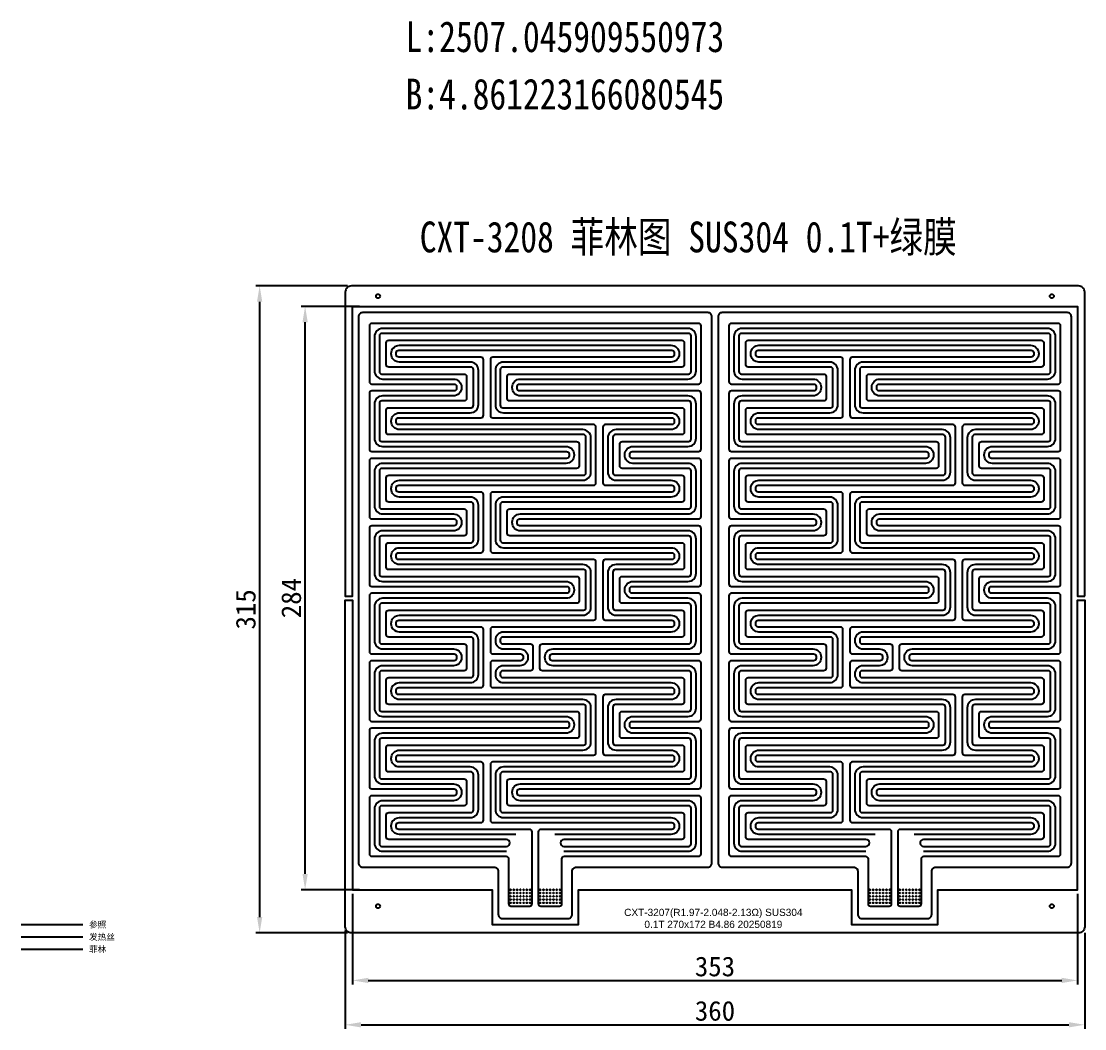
# Model space of a CAD drawing. Extents: x -1051 to 2563, y -231 to 775.
# Drawn here: x 2045 to 2563, y -118 to 373 of the extents above; entities that cross this region are included whole.
import ezdxf
from ezdxf.enums import TextEntityAlignment as Align

# ---------------------------------------------------------------- set-up
doc = ezdxf.new("R2010")
doc.units = 0
doc.header["$PDMODE"] = 35
doc.header["$PDSIZE"] = -5
doc.layers.add('dim', color=84, linetype='Continuous', lineweight=9)
doc.layers.add('xline', color=41, linetype='Continuous', plot=False)
for name, color, linetype in [('参照', 6, 'Continuous'), ('发热丝', 3, 'Continuous'), ('菲林', 11, 'Continuous')]:
    doc.layers.add(name, color=color, linetype=linetype)
doc.styles.add('ISO Proportional', font='simhei.ttf', dxfattribs={"width": 0.8})
doc.styles.add('工程字', font='', dxfattribs={"height": 3.5})
doc.styles.add('标准', font='', dxfattribs={"width": 0.667})
doc.styles.add('标注', font='')
doc.styles.get('工程字').set_extended_font_data('CAXA')
doc.styles.get('标准').set_extended_font_data('宋体')
doc.styles.get('标注').set_extended_font_data('SimSun')
doc.dimstyles.new('YanXiu', dxfattribs={"dimtxt": 3.5, "dimasz": 2.5, "dimexe": 1.25, "dimexo": 0.625, "dimtad": 1, "dimdsep": 46, "dimtxsty": '标注', "dimcen": 2.5, "dimadec": 0, "dimazin": 0, "dimtfac": 1, "dimtmove": 0, "dimatfit": 3, "dimfxl": 1, "dimarcsym": 0})

# ---------------------------------------------------------------- blocks, each defined once
blk = doc.blocks.new('*D11')
at = {"layer": 'Defpoints', "color": 0}
for p in [(2206.05, 244.17), (2161.38, -70.83), (2206.05, -70.83)]:
    blk.add_point(p, dxfattribs=at)
at = {"layer": 'dim', "color": 0, "lineweight": -2}
for p, q in [((2204.13, 244.17), (2159.46, 244.17)), ((2161.38, 236.49), (2161.38, -63.15)), ((2204.13, -70.83), (2159.46, -70.83))]:
    blk.add_line(p, q, dxfattribs=at)
at = {"layer": 'dim', "color": 0}
for points in [[(2162.66, 236.49), (2160.1, 236.49), (2161.38, 244.17)], [(2160.1, -63.15), (2162.66, -63.15), (2161.38, -70.83)]]:
    blk.add_solid(points, dxfattribs=at)
at = {"layer": 'dim', "color": 0, "insert": (2154.66, 86.67), "char_height": 9.6, "attachment_point": 5, "rotation": 90, "style": '标注'}
blk.add_mtext('315', dxfattribs=at)
blk = doc.blocks.new('*D12')
at = {"layer": 'Defpoints', "color": 0}
for p in [(2203.05, -67.83), (2563.05, -68.83), (2563.05, -115.58)]:
    blk.add_point(p, dxfattribs=at)
at = {"layer": 'dim', "color": 0, "lineweight": -2}
for p, q in [((2203.05, -69.75), (2203.05, -117.5)), ((2563.05, -70.75), (2563.05, -117.5)), ((2210.73, -115.58), (2555.37, -115.58))]:
    blk.add_line(p, q, dxfattribs=at)
at = {"layer": 'dim', "color": 0}
for points in [[(2210.73, -114.3), (2210.73, -116.86), (2203.05, -115.58)], [(2555.37, -116.86), (2555.37, -114.3), (2563.05, -115.58)]]:
    blk.add_solid(points, dxfattribs=at)
at = {"layer": 'dim', "color": 0, "insert": (2383.05, -108.86), "char_height": 9.6, "attachment_point": 5, "style": '标注'}
blk.add_mtext('360', dxfattribs=at)
blk = doc.blocks.new('*D13')
at = {"layer": 'Defpoints', "color": 0}
for p in [(2206.55, -49.83), (2559.55, -49.83), (2559.55, -93.97)]:
    blk.add_point(p, dxfattribs=at)
at = {"layer": 'dim', "color": 0, "lineweight": -2}
for p, q in [((2206.55, -51.75), (2206.55, -95.89)), ((2559.55, -51.75), (2559.55, -95.89)), ((2214.23, -93.97), (2551.87, -93.97))]:
    blk.add_line(p, q, dxfattribs=at)
at = {"layer": 'dim', "color": 0}
for points in [[(2214.23, -92.69), (2214.23, -95.25), (2206.55, -93.97)], [(2551.87, -95.25), (2551.87, -92.69), (2559.55, -93.97)]]:
    blk.add_solid(points, dxfattribs=at)
at = {"layer": 'dim', "color": 0, "insert": (2383.05, -87.25), "char_height": 9.6, "attachment_point": 5, "style": '标注'}
blk.add_mtext('353', dxfattribs=at)
blk = doc.blocks.new('*D14')
at = {"layer": 'Defpoints', "color": 0}
for p in [(2183.52, 234.17), (2211.85, 234.17), (2211.85, -49.83)]:
    blk.add_point(p, dxfattribs=at)
at = {"layer": 'dim', "color": 0, "lineweight": -2}
for p, q in [((2209.93, 234.17), (2181.61, 234.17)), ((2183.52, -42.15), (2183.52, 226.49)), ((2209.93, -49.83), (2181.61, -49.83))]:
    blk.add_line(p, q, dxfattribs=at)
at = {"layer": 'dim', "color": 0}
for points in [[(2184.8, 226.49), (2182.24, 226.49), (2183.52, 234.17)], [(2182.24, -42.15), (2184.8, -42.15), (2183.52, -49.83)]]:
    blk.add_solid(points, dxfattribs=at)
at = {"layer": 'dim', "color": 0, "insert": (2176.81, 92.17), "char_height": 9.6, "attachment_point": 5, "rotation": 90, "style": '标注'}
blk.add_mtext('284', dxfattribs=at)

msp = doc.modelspace()

# ---------------------------------------------------------------- linework, layer by layer
for points in [[(2313.551, -61.826), (2313.551, -40.826, -0.4142136), (2315.551, -38.826), (2379.551, -38.826, 0.4142136), (2381.551, -36.826), (2381.551, 229.174, 0.4142136), (2379.551, 231.174), (2211.551, 231.174, 0.4142136), (2209.551, 229.174), (2209.551, -36.826, 0.4142136), (2211.551, -38.826), (2275.551, -38.826, -0.4142136), (2277.551, -40.826), (2277.551, -61.826, 0.4142136), (2279.551, -63.826), (2311.551, -63.826, 0.4142136)], [(2488.551, -61.826), (2488.551, -40.826, -0.4142136), (2490.551, -38.826), (2554.551, -38.826, 0.4142136), (2556.551, -36.826), (2556.551, 229.174, 0.4142136), (2554.551, 231.174), (2386.551, 231.174, 0.4142136), (2384.551, 229.174), (2384.551, -36.826, 0.4142136), (2386.551, -38.826), (2450.551, -38.826, -0.4142136), (2452.551, -40.826), (2452.551, -61.826, 0.4142136), (2454.551, -63.826), (2486.551, -63.826, 0.4142136)]]:
    msp.add_lwpolyline(points, format="xyb", close=True)
at = {"layer": '参照'}
msp.add_line((2045.344, -66.815), (2075.344, -66.815), dxfattribs=at)
for points in [[(2309.551, -31.126), (2369.851, -31.126, 0.4142136), (2373.851, -27.126), (2373.851, -10.488, 0.4142136), (2369.851, -6.488), (2288.337, -6.488, -0.4142136), (2284.337, -2.488), (2284.337, -2.275, -0.4142136), (2288.337, 1.725), (2369.851, 1.725, 0.4142136), (2373.851, 5.725), (2373.851, 22.364, 0.4142136), (2369.851, 26.364), (2343.104, 26.364, -0.4142136), (2339.104, 30.364), (2339.104, 30.577, -0.4142136), (2343.104, 34.577), (2369.851, 34.577, 0.4142136), (2373.851, 38.577), (2373.851, 55.216, 0.4142136), (2369.851, 59.216), (2304.239, 59.216, -0.4142136), (2300.239, 63.216), (2300.239, 63.428, -0.4142136), (2304.239, 67.428), (2369.851, 67.428, 0.4142136), (2373.851, 71.428), (2373.851, 88.067, 0.4142136), (2369.851, 92.067), (2343.104, 92.067, -0.4142136), (2339.104, 96.067), (2339.104, 96.28, -0.4142136), (2343.104, 100.28), (2369.851, 100.28, 0.4142136), (2373.851, 104.28), (2373.851, 120.919, 0.4142136), (2369.851, 124.919), (2288.337, 124.919, -0.4142136), (2284.337, 128.919), (2284.337, 129.132, -0.4142136), (2288.337, 133.132), (2369.851, 133.132, 0.4142136), (2373.851, 137.132), (2373.851, 153.77, 0.4142136), (2369.851, 157.77), (2343.104, 157.77, -0.4142136), (2339.104, 161.77), (2339.104, 161.983, -0.4142136), (2343.104, 165.983), (2369.851, 165.983, 0.4142136), (2373.851, 169.983), (2373.851, 186.622, 0.4142136), (2369.851, 190.622), (2288.337, 190.622, -0.4142136), (2284.337, 194.622), (2284.337, 194.835, -0.4142136), (2288.337, 198.835), (2369.851, 198.835, 0.4142136), (2373.851, 202.835), (2373.851, 219.474, 0.4142136), (2369.851, 223.474), (2221.251, 223.474, 0.4142136), (2217.251, 219.474), (2217.251, 202.835, 0.4142136), (2221.251, 198.835), (2255.699, 198.835, -0.4142136), (2259.699, 194.835), (2259.699, 194.622, -0.4142136), (2255.699, 190.622), (2221.251, 190.622, 0.4142136), (2217.251, 186.622), (2217.251, 169.983, 0.4142136), (2221.251, 165.983), (2310.465, 165.983, -0.4142136), (2314.465, 161.983), (2314.465, 161.77, -0.4142136), (2310.465, 157.77), (2221.251, 157.77, 0.4142136), (2217.251, 153.77), (2217.251, 137.132, 0.4142136), (2221.251, 133.132), (2255.699, 133.132, -0.4142136), (2259.699, 129.132), (2259.699, 128.919, -0.4142136), (2255.699, 124.919), (2221.251, 124.919, 0.4142136), (2217.251, 120.919), (2217.251, 104.28, 0.4142136), (2221.251, 100.28), (2310.465, 100.28, -0.4142136), (2314.465, 96.28), (2314.465, 96.067, -0.4142136), (2310.465, 92.067), (2221.251, 92.067, 0.4142136), (2217.251, 88.067), (2217.251, 71.428, 0.4142136), (2221.251, 67.428), (2255.699, 67.428, -0.4142136), (2259.699, 63.428), (2259.699, 63.216, -0.4142136), (2255.699, 59.216), (2221.251, 59.216, 0.4142136), (2217.251, 55.216), (2217.251, 38.577, 0.4142136), (2221.251, 34.577), (2310.465, 34.577, -0.4142136), (2314.465, 30.577), (2314.465, 30.364, -0.4142136), (2310.465, 26.364), (2221.251, 26.364, 0.4142136), (2217.251, 22.364), (2217.251, 5.725, 0.4142136), (2221.251, 1.725), (2255.699, 1.725, -0.4142136), (2259.699, -2.275), (2259.699, -2.488, -0.4142136), (2255.699, -6.488), (2221.251, -6.488, 0.4142136), (2217.251, -10.488), (2217.251, -27.126, 0.4142136), (2221.251, -31.126), (2281.551, -31.126)], [(2484.551, -31.126), (2544.851, -31.126, 0.4142136), (2548.851, -27.126), (2548.851, -10.488, 0.4142136), (2544.851, -6.488), (2463.337, -6.488, -0.4142136), (2459.337, -2.488), (2459.337, -2.275, -0.4142136), (2463.337, 1.725), (2544.851, 1.725, 0.4142136), (2548.851, 5.725), (2548.851, 22.364, 0.4142136), (2544.851, 26.364), (2518.104, 26.364, -0.4142136), (2514.104, 30.364), (2514.104, 30.577, -0.4142136), (2518.104, 34.577), (2544.851, 34.577, 0.4142136), (2548.851, 38.577), (2548.851, 55.216, 0.4142136), (2544.851, 59.216), (2479.239, 59.216, -0.4142136), (2475.239, 63.216), (2475.239, 63.428, -0.4142136), (2479.239, 67.428), (2544.851, 67.428, 0.4142136), (2548.851, 71.428), (2548.851, 88.067, 0.4142136), (2544.851, 92.067), (2518.104, 92.067, -0.4142136), (2514.104, 96.067), (2514.104, 96.28, -0.4142136), (2518.104, 100.28), (2544.851, 100.28, 0.4142136), (2548.851, 104.28), (2548.851, 120.919, 0.4142136), (2544.851, 124.919), (2463.337, 124.919, -0.4142136), (2459.337, 128.919), (2459.337, 129.132, -0.4142136), (2463.337, 133.132), (2544.851, 133.132, 0.4142136), (2548.851, 137.132), (2548.851, 153.77, 0.4142136), (2544.851, 157.77), (2518.104, 157.77, -0.4142136), (2514.104, 161.77), (2514.104, 161.983, -0.4142136), (2518.104, 165.983), (2544.851, 165.983, 0.4142136), (2548.851, 169.983), (2548.851, 186.622, 0.4142136), (2544.851, 190.622), (2463.337, 190.622, -0.4142136), (2459.337, 194.622), (2459.337, 194.835, -0.4142136), (2463.337, 198.835), (2544.851, 198.835, 0.4142136), (2548.851, 202.835), (2548.851, 219.474, 0.4142136), (2544.851, 223.474), (2396.251, 223.474, 0.4142136), (2392.251, 219.474), (2392.251, 202.835, 0.4142136), (2396.251, 198.835), (2430.699, 198.835, -0.4142136), (2434.699, 194.835), (2434.699, 194.622, -0.4142136), (2430.699, 190.622), (2396.251, 190.622, 0.4142136), (2392.251, 186.622), (2392.251, 169.983, 0.4142136), (2396.251, 165.983), (2485.465, 165.983, -0.4142136), (2489.465, 161.983), (2489.465, 161.77, -0.4142136), (2485.465, 157.77), (2396.251, 157.77, 0.4142136), (2392.251, 153.77), (2392.251, 137.132, 0.4142136), (2396.251, 133.132), (2430.699, 133.132, -0.4142136), (2434.699, 129.132), (2434.699, 128.919, -0.4142136), (2430.699, 124.919), (2396.251, 124.919, 0.4142136), (2392.251, 120.919), (2392.251, 104.28, 0.4142136), (2396.251, 100.28), (2485.465, 100.28, -0.4142136), (2489.465, 96.28), (2489.465, 96.067, -0.4142136), (2485.465, 92.067), (2396.251, 92.067, 0.4142136), (2392.251, 88.067), (2392.251, 71.428, 0.4142136), (2396.251, 67.428), (2430.699, 67.428, -0.4142136), (2434.699, 63.428), (2434.699, 63.216, -0.4142136), (2430.699, 59.216), (2396.251, 59.216, 0.4142136), (2392.251, 55.216), (2392.251, 38.577, 0.4142136), (2396.251, 34.577), (2485.465, 34.577, -0.4142136), (2489.465, 30.577), (2489.465, 30.364, -0.4142136), (2485.465, 26.364), (2396.251, 26.364, 0.4142136), (2392.251, 22.364), (2392.251, 5.725, 0.4142136), (2396.251, 1.725), (2430.699, 1.725, -0.4142136), (2434.699, -2.275), (2434.699, -2.488, -0.4142136), (2430.699, -6.488), (2396.251, -6.488, 0.4142136), (2392.251, -10.488), (2392.251, -27.126, 0.4142136), (2396.251, -31.126), (2456.551, -31.126)], [(2286.033, -22.913), (2229.464, -22.913, -0.4142136), (2225.464, -18.913), (2225.464, -18.701, -0.4142136), (2229.464, -14.701), (2263.912, -14.701, 0.4142136), (2267.912, -10.701), (2267.912, 5.938, 0.4142136), (2263.912, 9.938), (2229.464, 9.938, -0.4142136), (2225.464, 13.938), (2225.464, 14.151, -0.4142136), (2229.464, 18.151), (2318.678, 18.151, 0.4142136), (2322.678, 22.151), (2322.678, 38.79, 0.4142136), (2318.678, 42.79), (2229.464, 42.79, -0.4142136), (2225.464, 46.79), (2225.464, 47.003, -0.4142136), (2229.464, 51.003), (2263.912, 51.003, 0.4142136), (2267.912, 55.003), (2267.912, 71.641, 0.4142136), (2263.912, 75.641), (2229.464, 75.641, -0.4142136), (2225.464, 79.641), (2225.464, 79.854, -0.4142136), (2229.464, 83.854), (2318.678, 83.854, 0.4142136), (2322.678, 87.854), (2322.678, 104.493, 0.4142136), (2318.678, 108.493), (2229.464, 108.493, -0.4142136), (2225.464, 112.493), (2225.464, 112.706, -0.4142136), (2229.464, 116.706), (2263.912, 116.706, 0.4142136), (2267.912, 120.706), (2267.912, 137.345, 0.4142136), (2263.912, 141.345), (2229.464, 141.345, -0.4142136), (2225.464, 145.345), (2225.464, 145.558, -0.4142136), (2229.464, 149.558), (2318.678, 149.558, 0.4142136), (2322.678, 153.558), (2322.678, 170.196, 0.4142136), (2318.678, 174.196), (2229.464, 174.196, -0.4142136), (2225.464, 178.196), (2225.464, 178.409, -0.4142136), (2229.464, 182.409), (2263.912, 182.409, 0.4142136), (2267.912, 186.409), (2267.912, 203.048, 0.4142136), (2263.912, 207.048), (2229.464, 207.048, -0.4142136), (2225.464, 211.048), (2225.464, 211.261, -0.4142136), (2229.464, 215.261), (2361.639, 215.261, -0.4142136), (2365.639, 211.261), (2365.639, 211.048, -0.4142136), (2361.639, 207.048), (2280.125, 207.048, 0.4142136), (2276.125, 203.048), (2276.125, 186.409, 0.4142136), (2280.125, 182.409), (2361.639, 182.409, -0.4142136), (2365.639, 178.409), (2365.639, 178.196, -0.4142136), (2361.639, 174.196), (2334.891, 174.196, 0.4142136), (2330.891, 170.196), (2330.891, 153.558, 0.4142136), (2334.891, 149.558), (2361.639, 149.558, -0.4142136), (2365.639, 145.558), (2365.639, 145.345, -0.4142136), (2361.639, 141.345), (2280.125, 141.345, 0.4142136), (2276.125, 137.345), (2276.125, 120.706, 0.4142136), (2280.125, 116.706), (2361.639, 116.706, -0.4142136), (2365.639, 112.706), (2365.639, 112.493, -0.4142136), (2361.639, 108.493), (2334.891, 108.493, 0.4142136), (2330.891, 104.493), (2330.891, 87.854, 0.4142136), (2334.891, 83.854), (2361.639, 83.854, -0.4142136), (2365.639, 79.854), (2365.639, 79.641, -0.4142136), (2361.639, 75.641), (2280.125, 75.641, 0.4142136), (2276.125, 71.641), (2276.125, 71.428, 0.4142136), (2280.125, 67.428), (2288.026, 67.428, -0.4142136), (2292.026, 63.428), (2292.026, 63.216, -0.4142136), (2288.026, 59.216), (2280.125, 59.216, 0.4142136), (2276.125, 55.216), (2276.125, 55.003, 0.4142136), (2280.125, 51.003), (2361.639, 51.003, -0.4142136), (2365.639, 47.003), (2365.639, 46.79, -0.4142136), (2361.639, 42.79), (2334.891, 42.79, 0.4142136), (2330.891, 38.79), (2330.891, 22.151, 0.4142136), (2334.891, 18.151), (2361.639, 18.151, -0.4142136), (2365.639, 14.151), (2365.639, 13.938, -0.4142136), (2361.639, 9.938), (2280.125, 9.938, 0.4142136), (2276.125, 5.938), (2276.125, -10.701, 0.4142136), (2280.125, -14.701), (2361.639, -14.701, -0.4142136), (2365.639, -18.701), (2365.639, -18.913, -0.4142136), (2361.639, -22.913), (2305.07, -22.913)], [(2461.033, -22.913), (2404.464, -22.913, -0.4142136), (2400.464, -18.913), (2400.464, -18.701, -0.4142136), (2404.464, -14.701), (2438.912, -14.701, 0.4142136), (2442.912, -10.701), (2442.912, 5.938, 0.4142136), (2438.912, 9.938), (2404.464, 9.938, -0.4142136), (2400.464, 13.938), (2400.464, 14.151, -0.4142136), (2404.464, 18.151), (2493.678, 18.151, 0.4142136), (2497.678, 22.151), (2497.678, 38.79, 0.4142136), (2493.678, 42.79), (2404.464, 42.79, -0.4142136), (2400.464, 46.79), (2400.464, 47.003, -0.4142136), (2404.464, 51.003), (2438.912, 51.003, 0.4142136), (2442.912, 55.003), (2442.912, 71.641, 0.4142136), (2438.912, 75.641), (2404.464, 75.641, -0.4142136), (2400.464, 79.641), (2400.464, 79.854, -0.4142136), (2404.464, 83.854), (2493.678, 83.854, 0.4142136), (2497.678, 87.854), (2497.678, 104.493, 0.4142136), (2493.678, 108.493), (2404.464, 108.493, -0.4142136), (2400.464, 112.493), (2400.464, 112.706, -0.4142136), (2404.464, 116.706), (2438.912, 116.706, 0.4142136), (2442.912, 120.706), (2442.912, 137.345, 0.4142136), (2438.912, 141.345), (2404.464, 141.345, -0.4142136), (2400.464, 145.345), (2400.464, 145.558, -0.4142136), (2404.464, 149.558), (2493.678, 149.558, 0.4142136), (2497.678, 153.558), (2497.678, 170.196, 0.4142136), (2493.678, 174.196), (2404.464, 174.196, -0.4142136), (2400.464, 178.196), (2400.464, 178.409, -0.4142136), (2404.464, 182.409), (2438.912, 182.409, 0.4142136), (2442.912, 186.409), (2442.912, 203.048, 0.4142136), (2438.912, 207.048), (2404.464, 207.048, -0.4142136), (2400.464, 211.048), (2400.464, 211.261, -0.4142136), (2404.464, 215.261), (2536.639, 215.261, -0.4142136), (2540.639, 211.261), (2540.639, 211.048, -0.4142136), (2536.639, 207.048), (2455.125, 207.048, 0.4142136), (2451.125, 203.048), (2451.125, 186.409, 0.4142136), (2455.125, 182.409), (2536.639, 182.409, -0.4142136), (2540.639, 178.409), (2540.639, 178.196, -0.4142136), (2536.639, 174.196), (2509.891, 174.196, 0.4142136), (2505.891, 170.196), (2505.891, 153.558, 0.4142136), (2509.891, 149.558), (2536.639, 149.558, -0.4142136), (2540.639, 145.558), (2540.639, 145.345, -0.4142136), (2536.639, 141.345), (2455.125, 141.345, 0.4142136), (2451.125, 137.345), (2451.125, 120.706, 0.4142136), (2455.125, 116.706), (2536.639, 116.706, -0.4142136), (2540.639, 112.706), (2540.639, 112.493, -0.4142136), (2536.639, 108.493), (2509.891, 108.493, 0.4142136), (2505.891, 104.493), (2505.891, 87.854, 0.4142136), (2509.891, 83.854), (2536.639, 83.854, -0.4142136), (2540.639, 79.854), (2540.639, 79.641, -0.4142136), (2536.639, 75.641), (2455.125, 75.641, 0.4142136), (2451.125, 71.641), (2451.125, 71.428, 0.4142136), (2455.125, 67.428), (2463.026, 67.428, -0.4142136), (2467.026, 63.428), (2467.026, 63.216, -0.4142136), (2463.026, 59.216), (2455.125, 59.216, 0.4142136), (2451.125, 55.216), (2451.125, 55.003, 0.4142136), (2455.125, 51.003), (2536.639, 51.003, -0.4142136), (2540.639, 47.003), (2540.639, 46.79, -0.4142136), (2536.639, 42.79), (2509.891, 42.79, 0.4142136), (2505.891, 38.79), (2505.891, 22.151, 0.4142136), (2509.891, 18.151), (2536.639, 18.151, -0.4142136), (2540.639, 14.151), (2540.639, 13.938, -0.4142136), (2536.639, 9.938), (2455.125, 9.938, 0.4142136), (2451.125, 5.938), (2451.125, -10.701, 0.4142136), (2455.125, -14.701), (2536.639, -14.701, -0.4142136), (2540.639, -18.701), (2540.639, -18.913, -0.4142136), (2536.639, -22.913), (2480.07, -22.913)]]:
    msp.add_lwpolyline(points, format="xyb", dxfattribs=at)
at = {"layer": '发热丝'}
msp.add_line((2045.344, -72.815), (2075.344, -72.815), dxfattribs=at)
for points in [[(2297.051, -56.626, 0.4142136), (2298.251, -57.826), (2307.351, -57.826, 0.4142136), (2308.551, -56.626), (2308.551, -34.757, -0.4142136), (2309.751, -33.557), (2375.082, -33.557, 0.4142136), (2376.282, -32.357), (2376.282, -5.257, 0.4142136), (2375.082, -4.057), (2287.968, -4.057, -0.4142136), (2286.768, -2.857), (2286.768, -1.905, -0.4142136), (2287.968, -0.705), (2375.082, -0.705, 0.4142136), (2376.282, 0.495), (2376.282, 27.595, 0.4142136), (2375.082, 28.795), (2342.735, 28.795, -0.4142136), (2341.535, 29.995), (2341.535, 30.946, -0.4142136), (2342.735, 32.146), (2375.082, 32.146, 0.4142136), (2376.282, 33.346), (2376.282, 60.446, 0.4142136), (2375.082, 61.646), (2303.87, 61.646, -0.4142136), (2302.67, 62.846), (2302.67, 63.798, -0.4142136), (2303.87, 64.998), (2375.082, 64.998, 0.4142136), (2376.282, 66.198), (2376.282, 93.298, 0.4142136), (2375.082, 94.498), (2342.735, 94.498, -0.4142136), (2341.535, 95.698), (2341.535, 96.649, -0.4142136), (2342.735, 97.849), (2375.082, 97.849, 0.4142136), (2376.282, 99.049), (2376.282, 126.149, 0.4142136), (2375.082, 127.349), (2287.968, 127.349, -0.4142136), (2286.768, 128.549), (2286.768, 129.501, -0.4142136), (2287.968, 130.701), (2375.082, 130.701, 0.4142136), (2376.282, 131.901), (2376.282, 159.001, 0.4142136), (2375.082, 160.201), (2342.735, 160.201, -0.4142136), (2341.535, 161.401), (2341.535, 162.353, -0.4142136), (2342.735, 163.553), (2375.082, 163.553, 0.4142136), (2376.282, 164.753), (2376.282, 191.853, 0.4142136), (2375.082, 193.053), (2287.968, 193.053, -0.4142136), (2286.768, 194.253), (2286.768, 195.204, -0.4142136), (2287.968, 196.404), (2375.082, 196.404, 0.4142136), (2376.282, 197.604), (2376.282, 224.704, 0.4142136), (2375.082, 225.904), (2216.021, 225.904, 0.4142136), (2214.821, 224.704), (2214.821, 197.604, 0.4142136), (2216.021, 196.404), (2256.068, 196.404, -0.4142136), (2257.268, 195.204), (2257.268, 194.253, -0.4142136), (2256.068, 193.053), (2216.021, 193.053, 0.4142136), (2214.821, 191.853), (2214.821, 164.753, 0.4142136), (2216.021, 163.553), (2310.835, 163.553, -0.4142136), (2312.035, 162.353), (2312.035, 161.401, -0.4142136), (2310.835, 160.201), (2216.021, 160.201, 0.4142136), (2214.821, 159.001), (2214.821, 131.901, 0.4142136), (2216.021, 130.701), (2256.068, 130.701, -0.4142136), (2257.268, 129.501), (2257.268, 128.549, -0.4142136), (2256.068, 127.349), (2216.021, 127.349, 0.4142136), (2214.821, 126.149), (2214.821, 99.049, 0.4142136), (2216.021, 97.849), (2310.835, 97.849, -0.4142136), (2312.035, 96.649), (2312.035, 95.698, -0.4142136), (2310.835, 94.498), (2216.021, 94.498, 0.4142136), (2214.821, 93.298), (2214.821, 66.198, 0.4142136), (2216.021, 64.998), (2256.068, 64.998, -0.4142136), (2257.268, 63.798), (2257.268, 62.846, -0.4142136), (2256.068, 61.646), (2216.021, 61.646, 0.4142136), (2214.821, 60.446), (2214.821, 33.346, 0.4142136), (2216.021, 32.146), (2310.835, 32.146, -0.4142136), (2312.035, 30.946), (2312.035, 29.995, -0.4142136), (2310.835, 28.795), (2216.021, 28.795, 0.4142136), (2214.821, 27.595), (2214.821, 0.495, 0.4142136), (2216.021, -0.705), (2256.068, -0.705, -0.4142136), (2257.268, -1.905), (2257.268, -2.857, -0.4142136), (2256.068, -4.057), (2216.021, -4.057, 0.4142136), (2214.821, -5.257), (2214.821, -32.357, 0.4142136), (2216.021, -33.557), (2281.351, -33.557, -0.4142136), (2282.551, -34.757), (2282.551, -56.626, 0.4142136), (2283.751, -57.826), (2292.851, -57.826, 0.4142136), (2294.051, -56.626), (2294.051, -21.683, 0.4142136), (2292.851, -20.483), (2229.095, -20.483, -0.4142136), (2227.895, -19.283), (2227.895, -18.331, -0.4142136), (2229.095, -17.131), (2269.142, -17.131, 0.4142136), (2270.342, -15.931), (2270.342, 11.169, 0.4142136), (2269.142, 12.369), (2229.095, 12.369, -0.4142136), (2227.895, 13.569), (2227.895, 14.52, -0.4142136), (2229.095, 15.72), (2323.909, 15.72, 0.4142136), (2325.109, 16.92), (2325.109, 44.02, 0.4142136), (2323.909, 45.22), (2229.095, 45.22, -0.4142136), (2227.895, 46.42), (2227.895, 47.372, -0.4142136), (2229.095, 48.572), (2269.142, 48.572, 0.4142136), (2270.342, 49.772), (2270.342, 76.872, 0.4142136), (2269.142, 78.072), (2229.095, 78.072, -0.4142136), (2227.895, 79.272), (2227.895, 80.224, -0.4142136), (2229.095, 81.424), (2323.909, 81.424, 0.4142136), (2325.109, 82.624), (2325.109, 109.724, 0.4142136), (2323.909, 110.924), (2229.095, 110.924, -0.4142136), (2227.895, 112.124), (2227.895, 113.075, -0.4142136), (2229.095, 114.275), (2269.142, 114.275, 0.4142136), (2270.342, 115.475), (2270.342, 142.575, 0.4142136), (2269.142, 143.775), (2229.095, 143.775, -0.4142136), (2227.895, 144.975), (2227.895, 145.927, -0.4142136), (2229.095, 147.127), (2323.909, 147.127, 0.4142136), (2325.109, 148.327), (2325.109, 175.427, 0.4142136), (2323.909, 176.627), (2229.095, 176.627, -0.4142136), (2227.895, 177.827), (2227.895, 178.779, -0.4142136), (2229.095, 179.979), (2269.142, 179.979, 0.4142136), (2270.342, 181.179), (2270.342, 208.278, 0.4142136), (2269.142, 209.478), (2229.095, 209.478, -0.4142136), (2227.895, 210.678), (2227.895, 211.63, -0.4142136), (2229.095, 212.83), (2362.008, 212.83, -0.4142136), (2363.208, 211.63), (2363.208, 210.678, -0.4142136), (2362.008, 209.478), (2274.894, 209.478, 0.4142136), (2273.694, 208.278), (2273.694, 181.179, 0.4142136), (2274.894, 179.979), (2362.008, 179.979, -0.4142136), (2363.208, 178.779), (2363.208, 177.827, -0.4142136), (2362.008, 176.627), (2329.661, 176.627, 0.4142136), (2328.461, 175.427), (2328.461, 148.327, 0.4142136), (2329.661, 147.127), (2362.008, 147.127, -0.4142136), (2363.208, 145.927), (2363.208, 144.975, -0.4142136), (2362.008, 143.775), (2274.894, 143.775, 0.4142136), (2273.694, 142.575), (2273.694, 115.475, 0.4142136), (2274.894, 114.275), (2362.008, 114.275, -0.4142136), (2363.208, 113.075), (2363.208, 112.124, -0.4142136), (2362.008, 110.924), (2329.661, 110.924, 0.4142136), (2328.461, 109.724), (2328.461, 82.624, 0.4142136), (2329.661, 81.424), (2362.008, 81.424, -0.4142136), (2363.208, 80.224), (2363.208, 79.272, -0.4142136), (2362.008, 78.072), (2274.894, 78.072, 0.4142136), (2273.694, 76.872), (2273.694, 66.198, 0.4142136), (2274.894, 64.998), (2288.396, 64.998, -0.4142136), (2289.596, 63.798), (2289.596, 62.846, -0.4142136), (2288.396, 61.646), (2274.894, 61.646, 0.4142136), (2273.694, 60.446), (2273.694, 49.772, 0.4142136), (2274.894, 48.572), (2362.008, 48.572, -0.4142136), (2363.208, 47.372), (2363.208, 46.42, -0.4142136), (2362.008, 45.22), (2329.661, 45.22, 0.4142136), (2328.461, 44.02), (2328.461, 16.92, 0.4142136), (2329.661, 15.72), (2362.008, 15.72, -0.4142136), (2363.208, 14.52), (2363.208, 13.569, -0.4142136), (2362.008, 12.369), (2274.894, 12.369, 0.4142136), (2273.694, 11.169), (2273.694, -15.931, 0.4142136), (2274.894, -17.131), (2362.008, -17.131, -0.4142136), (2363.208, -18.331), (2363.208, -19.283, -0.4142136), (2362.008, -20.483), (2298.251, -20.483, 0.4142136), (2297.051, -21.683)], [(2472.051, -56.626, 0.4142136), (2473.251, -57.826), (2482.351, -57.826, 0.4142136), (2483.551, -56.626), (2483.551, -34.757, -0.4142136), (2484.751, -33.557), (2550.082, -33.557, 0.4142136), (2551.282, -32.357), (2551.282, -5.257, 0.4142136), (2550.082, -4.057), (2462.968, -4.057, -0.4142136), (2461.768, -2.857), (2461.768, -1.905, -0.4142136), (2462.968, -0.705), (2550.082, -0.705, 0.4142136), (2551.282, 0.495), (2551.282, 27.595, 0.4142136), (2550.082, 28.795), (2517.735, 28.795, -0.4142136), (2516.535, 29.995), (2516.535, 30.946, -0.4142136), (2517.735, 32.146), (2550.082, 32.146, 0.4142136), (2551.282, 33.346), (2551.282, 60.446, 0.4142136), (2550.082, 61.646), (2478.87, 61.646, -0.4142136), (2477.67, 62.846), (2477.67, 63.798, -0.4142136), (2478.87, 64.998), (2550.082, 64.998, 0.4142136), (2551.282, 66.198), (2551.282, 93.298, 0.4142136), (2550.082, 94.498), (2517.735, 94.498, -0.4142136), (2516.535, 95.698), (2516.535, 96.649, -0.4142136), (2517.735, 97.849), (2550.082, 97.849, 0.4142136), (2551.282, 99.049), (2551.282, 126.149, 0.4142136), (2550.082, 127.349), (2462.968, 127.349, -0.4142136), (2461.768, 128.549), (2461.768, 129.501, -0.4142136), (2462.968, 130.701), (2550.082, 130.701, 0.4142136), (2551.282, 131.901), (2551.282, 159.001, 0.4142136), (2550.082, 160.201), (2517.735, 160.201, -0.4142136), (2516.535, 161.401), (2516.535, 162.353, -0.4142136), (2517.735, 163.553), (2550.082, 163.553, 0.4142136), (2551.282, 164.753), (2551.282, 191.853, 0.4142136), (2550.082, 193.053), (2462.968, 193.053, -0.4142136), (2461.768, 194.253), (2461.768, 195.204, -0.4142136), (2462.968, 196.404), (2550.082, 196.404, 0.4142136), (2551.282, 197.604), (2551.282, 224.704, 0.4142136), (2550.082, 225.904), (2391.021, 225.904, 0.4142136), (2389.821, 224.704), (2389.821, 197.604, 0.4142136), (2391.021, 196.404), (2431.068, 196.404, -0.4142136), (2432.268, 195.204), (2432.268, 194.253, -0.4142136), (2431.068, 193.053), (2391.021, 193.053, 0.4142136), (2389.821, 191.853), (2389.821, 164.753, 0.4142136), (2391.021, 163.553), (2485.835, 163.553, -0.4142136), (2487.035, 162.353), (2487.035, 161.401, -0.4142136), (2485.835, 160.201), (2391.021, 160.201, 0.4142136), (2389.821, 159.001), (2389.821, 131.901, 0.4142136), (2391.021, 130.701), (2431.068, 130.701, -0.4142136), (2432.268, 129.501), (2432.268, 128.549, -0.4142136), (2431.068, 127.349), (2391.021, 127.349, 0.4142136), (2389.821, 126.149), (2389.821, 99.049, 0.4142136), (2391.021, 97.849), (2485.835, 97.849, -0.4142136), (2487.035, 96.649), (2487.035, 95.698, -0.4142136), (2485.835, 94.498), (2391.021, 94.498, 0.4142136), (2389.821, 93.298), (2389.821, 66.198, 0.4142136), (2391.021, 64.998), (2431.068, 64.998, -0.4142136), (2432.268, 63.798), (2432.268, 62.846, -0.4142136), (2431.068, 61.646), (2391.021, 61.646, 0.4142136), (2389.821, 60.446), (2389.821, 33.346, 0.4142136), (2391.021, 32.146), (2485.835, 32.146, -0.4142136), (2487.035, 30.946), (2487.035, 29.995, -0.4142136), (2485.835, 28.795), (2391.021, 28.795, 0.4142136), (2389.821, 27.595), (2389.821, 0.495, 0.4142136), (2391.021, -0.705), (2431.068, -0.705, -0.4142136), (2432.268, -1.905), (2432.268, -2.857, -0.4142136), (2431.068, -4.057), (2391.021, -4.057, 0.4142136), (2389.821, -5.257), (2389.821, -32.357, 0.4142136), (2391.021, -33.557), (2456.351, -33.557, -0.4142136), (2457.551, -34.757), (2457.551, -56.626, 0.4142136), (2458.751, -57.826), (2467.851, -57.826, 0.4142136), (2469.051, -56.626), (2469.051, -21.683, 0.4142136), (2467.851, -20.483), (2404.095, -20.483, -0.4142136), (2402.895, -19.283), (2402.895, -18.331, -0.4142136), (2404.095, -17.131), (2444.142, -17.131, 0.4142136), (2445.342, -15.931), (2445.342, 11.169, 0.4142136), (2444.142, 12.369), (2404.095, 12.369, -0.4142136), (2402.895, 13.569), (2402.895, 14.52, -0.4142136), (2404.095, 15.72), (2498.909, 15.72, 0.4142136), (2500.109, 16.92), (2500.109, 44.02, 0.4142136), (2498.909, 45.22), (2404.095, 45.22, -0.4142136), (2402.895, 46.42), (2402.895, 47.372, -0.4142136), (2404.095, 48.572), (2444.142, 48.572, 0.4142136), (2445.342, 49.772), (2445.342, 76.872, 0.4142136), (2444.142, 78.072), (2404.095, 78.072, -0.4142136), (2402.895, 79.272), (2402.895, 80.224, -0.4142136), (2404.095, 81.424), (2498.909, 81.424, 0.4142136), (2500.109, 82.624), (2500.109, 109.724, 0.4142136), (2498.909, 110.924), (2404.095, 110.924, -0.4142136), (2402.895, 112.124), (2402.895, 113.075, -0.4142136), (2404.095, 114.275), (2444.142, 114.275, 0.4142136), (2445.342, 115.475), (2445.342, 142.575, 0.4142136), (2444.142, 143.775), (2404.095, 143.775, -0.4142136), (2402.895, 144.975), (2402.895, 145.927, -0.4142136), (2404.095, 147.127), (2498.909, 147.127, 0.4142136), (2500.109, 148.327), (2500.109, 175.427, 0.4142136), (2498.909, 176.627), (2404.095, 176.627, -0.4142136), (2402.895, 177.827), (2402.895, 178.779, -0.4142136), (2404.095, 179.979), (2444.142, 179.979, 0.4142136), (2445.342, 181.179), (2445.342, 208.278, 0.4142136), (2444.142, 209.478), (2404.095, 209.478, -0.4142136), (2402.895, 210.678), (2402.895, 211.63, -0.4142136), (2404.095, 212.83), (2537.008, 212.83, -0.4142136), (2538.208, 211.63), (2538.208, 210.678, -0.4142136), (2537.008, 209.478), (2449.894, 209.478, 0.4142136), (2448.694, 208.278), (2448.694, 181.179, 0.4142136), (2449.894, 179.979), (2537.008, 179.979, -0.4142136), (2538.208, 178.779), (2538.208, 177.827, -0.4142136), (2537.008, 176.627), (2504.661, 176.627, 0.4142136), (2503.461, 175.427), (2503.461, 148.327, 0.4142136), (2504.661, 147.127), (2537.008, 147.127, -0.4142136), (2538.208, 145.927), (2538.208, 144.975, -0.4142136), (2537.008, 143.775), (2449.894, 143.775, 0.4142136), (2448.694, 142.575), (2448.694, 115.475, 0.4142136), (2449.894, 114.275), (2537.008, 114.275, -0.4142136), (2538.208, 113.075), (2538.208, 112.124, -0.4142136), (2537.008, 110.924), (2504.661, 110.924, 0.4142136), (2503.461, 109.724), (2503.461, 82.624, 0.4142136), (2504.661, 81.424), (2537.008, 81.424, -0.4142136), (2538.208, 80.224), (2538.208, 79.272, -0.4142136), (2537.008, 78.072), (2449.894, 78.072, 0.4142136), (2448.694, 76.872), (2448.694, 66.198, 0.4142136), (2449.894, 64.998), (2463.396, 64.998, -0.4142136), (2464.596, 63.798), (2464.596, 62.846, -0.4142136), (2463.396, 61.646), (2449.894, 61.646, 0.4142136), (2448.694, 60.446), (2448.694, 49.772, 0.4142136), (2449.894, 48.572), (2537.008, 48.572, -0.4142136), (2538.208, 47.372), (2538.208, 46.42, -0.4142136), (2537.008, 45.22), (2504.661, 45.22, 0.4142136), (2503.461, 44.02), (2503.461, 16.92, 0.4142136), (2504.661, 15.72), (2537.008, 15.72, -0.4142136), (2538.208, 14.52), (2538.208, 13.569, -0.4142136), (2537.008, 12.369), (2449.894, 12.369, 0.4142136), (2448.694, 11.169), (2448.694, -15.931, 0.4142136), (2449.894, -17.131), (2537.008, -17.131, -0.4142136), (2538.208, -18.331), (2538.208, -19.283, -0.4142136), (2537.008, -20.483), (2473.251, -20.483, 0.4142136), (2472.051, -21.683)], [(2281.551, -25.344), (2224.234, -25.344, -0.4142136), (2223.034, -24.144), (2223.034, -13.47, -0.4142136), (2224.234, -12.27), (2264.281, -12.27, 0.4142136), (2265.481, -11.07), (2265.481, 6.308, 0.4142136), (2264.281, 7.508), (2224.234, 7.508, -0.4142136), (2223.034, 8.708), (2223.034, 19.382, -0.4142136), (2224.234, 20.582), (2319.048, 20.582, 0.4142136), (2320.248, 21.782), (2320.248, 39.159, 0.4142136), (2319.048, 40.359), (2224.234, 40.359, -0.4142136), (2223.034, 41.559), (2223.034, 52.233, -0.4142136), (2224.234, 53.433), (2264.281, 53.433, 0.4142136), (2265.481, 54.633), (2265.481, 72.011, 0.4142136), (2264.281, 73.211), (2224.234, 73.211, -0.4142136), (2223.034, 74.411), (2223.034, 85.085, -0.4142136), (2224.234, 86.285), (2319.048, 86.285, 0.4142136), (2320.248, 87.485), (2320.248, 104.862, 0.4142136), (2319.048, 106.062), (2224.234, 106.062, -0.4142136), (2223.034, 107.262), (2223.034, 117.937, -0.4142136), (2224.234, 119.137), (2264.281, 119.137, 0.4142136), (2265.481, 120.337), (2265.481, 137.714, 0.4142136), (2264.281, 138.914), (2224.234, 138.914, -0.4142136), (2223.034, 140.114), (2223.034, 150.788, -0.4142136), (2224.234, 151.988), (2319.048, 151.988, 0.4142136), (2320.248, 153.188), (2320.248, 170.566, 0.4142136), (2319.048, 171.766), (2224.234, 171.766, -0.4142136), (2223.034, 172.966), (2223.034, 183.64, -0.4142136), (2224.234, 184.84), (2264.281, 184.84, 0.4142136), (2265.481, 186.04), (2265.481, 203.417, 0.4142136), (2264.281, 204.617), (2224.234, 204.617, -0.4142136), (2223.034, 205.817), (2223.034, 216.491, -0.4142136), (2224.234, 217.691), (2366.869, 217.691, -0.4142136), (2368.069, 216.491), (2368.069, 205.817, -0.4142136), (2366.869, 204.617), (2279.755, 204.617, 0.4142136), (2278.555, 203.417), (2278.555, 186.04, 0.4142136), (2279.755, 184.84), (2366.869, 184.84, -0.4142136), (2368.069, 183.64), (2368.069, 172.966, -0.4142136), (2366.869, 171.766), (2334.522, 171.766, 0.4142136), (2333.322, 170.566), (2333.322, 153.188, 0.4142136), (2334.522, 151.988), (2366.869, 151.988, -0.4142136), (2368.069, 150.788), (2368.069, 140.114, -0.4142136), (2366.869, 138.914), (2279.755, 138.914, 0.4142136), (2278.555, 137.714), (2278.555, 120.337, 0.4142136), (2279.755, 119.137), (2366.869, 119.137, -0.4142136), (2368.069, 117.937), (2368.069, 107.262, -0.4142136), (2366.869, 106.062), (2334.522, 106.062, 0.4142136), (2333.322, 104.862), (2333.322, 87.485, 0.4142136), (2334.522, 86.285), (2366.869, 86.285, -0.4142136), (2368.069, 85.085), (2368.069, 74.411, -0.4142136), (2366.869, 73.211), (2279.755, 73.211, 0.4142136), (2278.555, 72.011), (2278.555, 71.059, 0.4142136), (2279.755, 69.859), (2293.257, 69.859, -0.4142136), (2294.457, 68.659), (2294.457, 57.985, -0.4142136), (2293.257, 56.785), (2279.755, 56.785, 0.4142136), (2278.555, 55.585), (2278.555, 54.633, 0.4142136), (2279.755, 53.433), (2366.869, 53.433, -0.4142136), (2368.069, 52.233), (2368.069, 41.559, -0.4142136), (2366.869, 40.359), (2334.522, 40.359, 0.4142136), (2333.322, 39.159), (2333.322, 21.782, 0.4142136), (2334.522, 20.582), (2366.869, 20.582, -0.4142136), (2368.069, 19.382), (2368.069, 8.708, -0.4142136), (2366.869, 7.508), (2279.755, 7.508, 0.4142136), (2278.555, 6.308), (2278.555, -11.07, 0.4142136), (2279.755, -12.27), (2366.869, -12.27, -0.4142136), (2368.069, -13.47), (2368.069, -24.144, -0.4142136), (2366.869, -25.344), (2309.551, -25.344, 1), (2309.551, -28.696), (2370.221, -28.696, 0.4142136), (2371.421, -27.496), (2371.421, -10.118, 0.4142136), (2370.221, -8.918), (2283.107, -8.918, -0.4142136), (2281.907, -7.718), (2281.907, 2.956, -0.4142136), (2283.107, 4.156), (2370.221, 4.156, 0.4142136), (2371.421, 5.356), (2371.421, 22.733, 0.4142136), (2370.221, 23.933), (2337.874, 23.933, -0.4142136), (2336.674, 25.133), (2336.674, 35.807, -0.4142136), (2337.874, 37.007), (2370.221, 37.007, 0.4142136), (2371.421, 38.207), (2371.421, 55.585, 0.4142136), (2370.221, 56.785), (2299.009, 56.785, -0.4142136), (2297.809, 57.985), (2297.809, 68.659, -0.4142136), (2299.009, 69.859), (2370.221, 69.859, 0.4142136), (2371.421, 71.059), (2371.421, 88.437, 0.4142136), (2370.221, 89.637), (2337.874, 89.637, -0.4142136), (2336.674, 90.837), (2336.674, 101.511, -0.4142136), (2337.874, 102.711), (2370.221, 102.711, 0.4142136), (2371.421, 103.911), (2371.421, 121.288, 0.4142136), (2370.221, 122.488), (2283.107, 122.488, -0.4142136), (2281.907, 123.688), (2281.907, 134.362, -0.4142136), (2283.107, 135.562), (2370.221, 135.562, 0.4142136), (2371.421, 136.762), (2371.421, 154.14, 0.4142136), (2370.221, 155.34), (2337.874, 155.34, -0.4142136), (2336.674, 156.54), (2336.674, 167.214, -0.4142136), (2337.874, 168.414), (2370.221, 168.414, 0.4142136), (2371.421, 169.614), (2371.421, 186.991, 0.4142136), (2370.221, 188.191), (2283.107, 188.191, -0.4142136), (2281.907, 189.391), (2281.907, 200.066, -0.4142136), (2283.107, 201.266), (2370.221, 201.266, 0.4142136), (2371.421, 202.466), (2371.421, 219.843, 0.4142136), (2370.221, 221.043), (2220.882, 221.043, 0.4142136), (2219.682, 219.843), (2219.682, 202.466, 0.4142136), (2220.882, 201.266), (2260.929, 201.266, -0.4142136), (2262.129, 200.066), (2262.129, 189.391, -0.4142136), (2260.929, 188.191), (2220.882, 188.191, 0.4142136), (2219.682, 186.991), (2219.682, 169.614, 0.4142136), (2220.882, 168.414), (2315.696, 168.414, -0.4142136), (2316.896, 167.214), (2316.896, 156.54, -0.4142136), (2315.696, 155.34), (2220.882, 155.34, 0.4142136), (2219.682, 154.14), (2219.682, 136.762, 0.4142136), (2220.882, 135.562), (2260.929, 135.562, -0.4142136), (2262.129, 134.362), (2262.129, 123.688, -0.4142136), (2260.929, 122.488), (2220.882, 122.488, 0.4142136), (2219.682, 121.288), (2219.682, 103.911, 0.4142136), (2220.882, 102.711), (2315.696, 102.711, -0.4142136), (2316.896, 101.511), (2316.896, 90.837, -0.4142136), (2315.696, 89.637), (2220.882, 89.637, 0.4142136), (2219.682, 88.437), (2219.682, 71.059, 0.4142136), (2220.882, 69.859), (2260.929, 69.859, -0.4142136), (2262.129, 68.659), (2262.129, 57.985, -0.4142136), (2260.929, 56.785), (2220.882, 56.785, 0.4142136), (2219.682, 55.585), (2219.682, 38.207, 0.4142136), (2220.882, 37.007), (2315.696, 37.007, -0.4142136), (2316.896, 35.807), (2316.896, 25.133, -0.4142136), (2315.696, 23.933), (2220.882, 23.933, 0.4142136), (2219.682, 22.733), (2219.682, 5.356, 0.4142136), (2220.882, 4.156), (2260.929, 4.156, -0.4142136), (2262.129, 2.956), (2262.129, -7.718, -0.4142136), (2260.929, -8.918), (2220.882, -8.918, 0.4142136), (2219.682, -10.118), (2219.682, -27.496, 0.4142136), (2220.882, -28.696), (2281.551, -28.696, 1)], [(2456.551, -25.344), (2399.234, -25.344, -0.4142136), (2398.034, -24.144), (2398.034, -13.47, -0.4142136), (2399.234, -12.27), (2439.281, -12.27, 0.4142136), (2440.481, -11.07), (2440.481, 6.308, 0.4142136), (2439.281, 7.508), (2399.234, 7.508, -0.4142136), (2398.034, 8.708), (2398.034, 19.382, -0.4142136), (2399.234, 20.582), (2494.048, 20.582, 0.4142136), (2495.248, 21.782), (2495.248, 39.159, 0.4142136), (2494.048, 40.359), (2399.234, 40.359, -0.4142136), (2398.034, 41.559), (2398.034, 52.233, -0.4142136), (2399.234, 53.433), (2439.281, 53.433, 0.4142136), (2440.481, 54.633), (2440.481, 72.011, 0.4142136), (2439.281, 73.211), (2399.234, 73.211, -0.4142136), (2398.034, 74.411), (2398.034, 85.085, -0.4142136), (2399.234, 86.285), (2494.048, 86.285, 0.4142136), (2495.248, 87.485), (2495.248, 104.862, 0.4142136), (2494.048, 106.062), (2399.234, 106.062, -0.4142136), (2398.034, 107.262), (2398.034, 117.937, -0.4142136), (2399.234, 119.137), (2439.281, 119.137, 0.4142136), (2440.481, 120.337), (2440.481, 137.714, 0.4142136), (2439.281, 138.914), (2399.234, 138.914, -0.4142136), (2398.034, 140.114), (2398.034, 150.788, -0.4142136), (2399.234, 151.988), (2494.048, 151.988, 0.4142136), (2495.248, 153.188), (2495.248, 170.566, 0.4142136), (2494.048, 171.766), (2399.234, 171.766, -0.4142136), (2398.034, 172.966), (2398.034, 183.64, -0.4142136), (2399.234, 184.84), (2439.281, 184.84, 0.4142136), (2440.481, 186.04), (2440.481, 203.417, 0.4142136), (2439.281, 204.617), (2399.234, 204.617, -0.4142136), (2398.034, 205.817), (2398.034, 216.491, -0.4142136), (2399.234, 217.691), (2541.869, 217.691, -0.4142136), (2543.069, 216.491), (2543.069, 205.817, -0.4142136), (2541.869, 204.617), (2454.755, 204.617, 0.4142136), (2453.555, 203.417), (2453.555, 186.04, 0.4142136), (2454.755, 184.84), (2541.869, 184.84, -0.4142136), (2543.069, 183.64), (2543.069, 172.966, -0.4142136), (2541.869, 171.766), (2509.522, 171.766, 0.4142136), (2508.322, 170.566), (2508.322, 153.188, 0.4142136), (2509.522, 151.988), (2541.869, 151.988, -0.4142136), (2543.069, 150.788), (2543.069, 140.114, -0.4142136), (2541.869, 138.914), (2454.755, 138.914, 0.4142136), (2453.555, 137.714), (2453.555, 120.337, 0.4142136), (2454.755, 119.137), (2541.869, 119.137, -0.4142136), (2543.069, 117.937), (2543.069, 107.262, -0.4142136), (2541.869, 106.062), (2509.522, 106.062, 0.4142136), (2508.322, 104.862), (2508.322, 87.485, 0.4142136), (2509.522, 86.285), (2541.869, 86.285, -0.4142136), (2543.069, 85.085), (2543.069, 74.411, -0.4142136), (2541.869, 73.211), (2454.755, 73.211, 0.4142136), (2453.555, 72.011), (2453.555, 71.059, 0.4142136), (2454.755, 69.859), (2468.257, 69.859, -0.4142136), (2469.457, 68.659), (2469.457, 57.985, -0.4142136), (2468.257, 56.785), (2454.755, 56.785, 0.4142136), (2453.555, 55.585), (2453.555, 54.633, 0.4142136), (2454.755, 53.433), (2541.869, 53.433, -0.4142136), (2543.069, 52.233), (2543.069, 41.559, -0.4142136), (2541.869, 40.359), (2509.522, 40.359, 0.4142136), (2508.322, 39.159), (2508.322, 21.782, 0.4142136), (2509.522, 20.582), (2541.869, 20.582, -0.4142136), (2543.069, 19.382), (2543.069, 8.708, -0.4142136), (2541.869, 7.508), (2454.755, 7.508, 0.4142136), (2453.555, 6.308), (2453.555, -11.07, 0.4142136), (2454.755, -12.27), (2541.869, -12.27, -0.4142136), (2543.069, -13.47), (2543.069, -24.144, -0.4142136), (2541.869, -25.344), (2484.551, -25.344, 1), (2484.551, -28.696), (2545.221, -28.696, 0.4142136), (2546.421, -27.496), (2546.421, -10.118, 0.4142136), (2545.221, -8.918), (2458.107, -8.918, -0.4142136), (2456.907, -7.718), (2456.907, 2.956, -0.4142136), (2458.107, 4.156), (2545.221, 4.156, 0.4142136), (2546.421, 5.356), (2546.421, 22.733, 0.4142136), (2545.221, 23.933), (2512.874, 23.933, -0.4142136), (2511.674, 25.133), (2511.674, 35.807, -0.4142136), (2512.874, 37.007), (2545.221, 37.007, 0.4142136), (2546.421, 38.207), (2546.421, 55.585, 0.4142136), (2545.221, 56.785), (2474.009, 56.785, -0.4142136), (2472.809, 57.985), (2472.809, 68.659, -0.4142136), (2474.009, 69.859), (2545.221, 69.859, 0.4142136), (2546.421, 71.059), (2546.421, 88.437, 0.4142136), (2545.221, 89.637), (2512.874, 89.637, -0.4142136), (2511.674, 90.837), (2511.674, 101.511, -0.4142136), (2512.874, 102.711), (2545.221, 102.711, 0.4142136), (2546.421, 103.911), (2546.421, 121.288, 0.4142136), (2545.221, 122.488), (2458.107, 122.488, -0.4142136), (2456.907, 123.688), (2456.907, 134.362, -0.4142136), (2458.107, 135.562), (2545.221, 135.562, 0.4142136), (2546.421, 136.762), (2546.421, 154.14, 0.4142136), (2545.221, 155.34), (2512.874, 155.34, -0.4142136), (2511.674, 156.54), (2511.674, 167.214, -0.4142136), (2512.874, 168.414), (2545.221, 168.414, 0.4142136), (2546.421, 169.614), (2546.421, 186.991, 0.4142136), (2545.221, 188.191), (2458.107, 188.191, -0.4142136), (2456.907, 189.391), (2456.907, 200.066, -0.4142136), (2458.107, 201.266), (2545.221, 201.266, 0.4142136), (2546.421, 202.466), (2546.421, 219.843, 0.4142136), (2545.221, 221.043), (2395.882, 221.043, 0.4142136), (2394.682, 219.843), (2394.682, 202.466, 0.4142136), (2395.882, 201.266), (2435.929, 201.266, -0.4142136), (2437.129, 200.066), (2437.129, 189.391, -0.4142136), (2435.929, 188.191), (2395.882, 188.191, 0.4142136), (2394.682, 186.991), (2394.682, 169.614, 0.4142136), (2395.882, 168.414), (2490.696, 168.414, -0.4142136), (2491.896, 167.214), (2491.896, 156.54, -0.4142136), (2490.696, 155.34), (2395.882, 155.34, 0.4142136), (2394.682, 154.14), (2394.682, 136.762, 0.4142136), (2395.882, 135.562), (2435.929, 135.562, -0.4142136), (2437.129, 134.362), (2437.129, 123.688, -0.4142136), (2435.929, 122.488), (2395.882, 122.488, 0.4142136), (2394.682, 121.288), (2394.682, 103.911, 0.4142136), (2395.882, 102.711), (2490.696, 102.711, -0.4142136), (2491.896, 101.511), (2491.896, 90.837, -0.4142136), (2490.696, 89.637), (2395.882, 89.637, 0.4142136), (2394.682, 88.437), (2394.682, 71.059, 0.4142136), (2395.882, 69.859), (2435.929, 69.859, -0.4142136), (2437.129, 68.659), (2437.129, 57.985, -0.4142136), (2435.929, 56.785), (2395.882, 56.785, 0.4142136), (2394.682, 55.585), (2394.682, 38.207, 0.4142136), (2395.882, 37.007), (2490.696, 37.007, -0.4142136), (2491.896, 35.807), (2491.896, 25.133, -0.4142136), (2490.696, 23.933), (2395.882, 23.933, 0.4142136), (2394.682, 22.733), (2394.682, 5.356, 0.4142136), (2395.882, 4.156), (2435.929, 4.156, -0.4142136), (2437.129, 2.956), (2437.129, -7.718, -0.4142136), (2435.929, -8.918), (2395.882, -8.918, 0.4142136), (2394.682, -10.118), (2394.682, -27.496, 0.4142136), (2395.882, -28.696), (2456.551, -28.696, 1)]]:
    msp.add_lwpolyline(points, format="xyb", close=True, dxfattribs=at)
for centre in [(2283.501, -49.826), (2283.501, -51.426), (2285.101, -49.826), (2285.101, -51.426), (2286.701, -49.826), (2286.701, -51.426), (2288.301, -49.826), (2288.301, -51.426), (2289.901, -49.826), (2289.901, -51.426), (2291.501, -49.826), (2291.501, -51.426), (2293.101, -49.826), (2293.101, -51.426), (2298.001, -49.826), (2298.001, -51.426), (2299.601, -49.826), (2299.601, -51.426), (2301.201, -49.826), (2301.201, -51.426), (2302.801, -49.826), (2302.801, -51.426), (2304.401, -49.826), (2304.401, -51.426), (2306.001, -49.826), (2306.001, -51.426), (2307.601, -49.826), (2307.601, -51.426), (2458.501, -49.826), (2458.501, -51.426), (2460.101, -49.826), (2460.101, -51.426), (2461.701, -49.826), (2461.701, -51.426), (2463.301, -49.826), (2463.301, -51.426), (2464.901, -49.826), (2464.901, -51.426), (2466.501, -49.826), (2466.501, -51.426), (2468.101, -49.826), (2468.101, -51.426), (2473.001, -49.826), (2473.001, -51.426), (2474.601, -49.826), (2474.601, -51.426), (2476.201, -49.826), (2476.201, -51.426), (2477.801, -49.826), (2477.801, -51.426), (2479.401, -49.826), (2479.401, -51.426), (2481.001, -49.826), (2481.001, -51.426), (2482.601, -49.826), (2482.601, -51.426), (2283.501, -53.026), (2283.501, -54.626), (2283.501, -56.226), (2285.101, -53.026), (2285.101, -54.626), (2285.101, -56.226), (2286.701, -53.026), (2286.701, -54.626), (2286.701, -56.226), (2288.301, -53.026), (2288.301, -54.626), (2288.301, -56.226), (2289.901, -53.026), (2289.901, -54.626), (2289.901, -56.226), (2291.501, -53.026), (2291.501, -54.626), (2291.501, -56.226), (2293.101, -53.026), (2293.101, -54.626), (2293.101, -56.226), (2298.001, -53.026), (2298.001, -54.626), (2298.001, -56.226), (2299.601, -53.026), (2299.601, -54.626), (2299.601, -56.226), (2301.201, -53.026), (2301.201, -54.626), (2301.201, -56.226), (2302.801, -53.026), (2302.801, -54.626), (2302.801, -56.226), (2304.401, -53.026), (2304.401, -54.626), (2304.401, -56.226), (2306.001, -53.026), (2306.001, -54.626), (2306.001, -56.226), (2307.601, -53.026), (2307.601, -54.626), (2307.601, -56.226), (2458.501, -53.026), (2458.501, -54.626), (2458.501, -56.226), (2460.101, -53.026), (2460.101, -54.626), (2460.101, -56.226), (2461.701, -53.026), (2461.701, -54.626), (2461.701, -56.226), (2463.301, -53.026), (2463.301, -54.626), (2463.301, -56.226), (2464.901, -53.026), (2464.901, -54.626), (2464.901, -56.226), (2466.501, -53.026), (2466.501, -54.626), (2466.501, -56.226), (2468.101, -53.026), (2468.101, -54.626), (2468.101, -56.226), (2473.001, -53.026), (2473.001, -54.626), (2473.001, -56.226), (2474.601, -53.026), (2474.601, -54.626), (2474.601, -56.226), (2476.201, -53.026), (2476.201, -54.626), (2476.201, -56.226), (2477.801, -53.026), (2477.801, -54.626), (2477.801, -56.226), (2479.401, -53.026), (2479.401, -54.626), (2479.401, -56.226), (2481.001, -53.026), (2481.001, -54.626), (2481.001, -56.226), (2482.601, -53.026), (2482.601, -54.626), (2482.601, -56.226)]:
    msp.add_circle(centre, 0.2, dxfattribs=at)
at = {"layer": '菲林'}
msp.add_line((2045.344, -78.815), (2075.344, -78.815), dxfattribs=at)
msp.add_lwpolyline([(2563.051, 93.174), (2563.051, 241.174, 0.4142136), (2560.051, 244.174), (2206.051, 244.174, 0.4142136), (2203.051, 241.174), (2203.051, 93.174), (2206.551, 93.174), (2206.551, 234.174), (2559.551, 234.174), (2559.551, 93.174)], format="xyb", close=True, dxfattribs=at)
msp.add_lwpolyline([(2385.051, -70.826), (2206.051, -70.826, -0.4142136), (2203.051, -67.826), (2203.051, 91.174), (2206.551, 91.174), (2206.551, -49.826), (2274.551, -49.826), (2274.551, -66.826), (2316.551, -66.826), (2316.551, -49.826), (2449.551, -49.826), (2449.551, -66.826), (2491.551, -66.826), (2491.551, -49.826), (2559.551, -49.826), (2559.551, 91.174), (2563.051, 91.174), (2563.051, -67.826, -0.4142136), (2560.051, -70.826), (2381.051, -70.826)], format="xyb", dxfattribs=at)
for centre in [(2219.051, 239.174), (2547.051, 239.174), (2219.051, -57.826), (2547.051, -57.826)]:
    msp.add_circle(centre, 1, dxfattribs=at)

# ---------------------------------------------------------------- texts
at = {"layer": 'xline', "style": 'ISO Proportional', "width": 0.8}
for s, p in [('L:2507.045909550973', (2232.428, 365.518)), ('B:4.861223166080545', (2232.428, 337.582))]:
    msp.add_text(s, height=15, dxfattribs=at).set_placement(p, align=Align.MIDDLE_LEFT)
at = {"layer": 'xline', "insert": (2239.318, 275.506), "char_height": 15, "attachment_point": 1, "style": 'ISO Proportional'}
msp.add_mtext_dynamic_manual_height_columns('CXT-3208 菲林图 SUS304 0.1T+绿膜', width=330.16183, gutter_width=12.5, heights=[-19.888], dxfattribs=at)
at = {"layer": '参照', "style": '标准'}
msp.add_text('参照', height=3, dxfattribs=at).set_placement((2078.344, -66.815), align=Align.MIDDLE_LEFT)
at = {"layer": '发热丝', "style": '标准'}
msp.add_text('发热丝', height=3, dxfattribs=at).set_placement((2078.344, -72.815), align=Align.MIDDLE_LEFT)
at = {"layer": '菲林', "style": '标准'}
msp.add_text('菲林', height=3, dxfattribs=at).set_placement((2078.344, -78.815), align=Align.MIDDLE_LEFT)
at = {"layer": '菲林', "insert": (2318.659, -59.096), "char_height": 3.5, "attachment_point": 1, "style": '工程字'}
msp.add_mtext_dynamic_manual_height_columns('\\pxqc;{\\fArial|b0|i0|c0|p34;CXT-3207(R1.97-2.048-2.13Ω) SUS304 \\P0.1T 270x172 B4.86 20250819}', width=127.19909, gutter_width=50, heights=[36.279], dxfattribs=at)

# ---------------------------------------------------------------- dimensions: what is measured, and where the dimension line sits
at = {"layer": 'dim'}
for base, p1, p2, picture, middle in [((2161.378, -70.826), (2206.051, 244.174), (2206.051, -70.826), '*D11', (2154.659, 86.674)), ((2183.524, 234.174), (2211.853, -49.826), (2211.853, 234.174), '*D14', (2176.805, 92.174))]:
    dim = msp.add_linear_dim(base=base, p1=p1, p2=p2, angle=90, dimstyle='YanXiu', override={"dimtxt": 9.6, "dimasz": 7.68, "dimexe": 1.91904, "dimexo": 1.91904, "dimgap": 1.91904}, dxfattribs=at)
    dim.commit()
    dim.dimension.update_dxf_attribs({"geometry": picture, "text_midpoint": middle})
for base, p1, p2, picture, middle in [((2559.551, -93.973), (2206.551, -49.826), (2559.551, -49.826), '*D13', (2383.051, -87.254)), ((2563.051, -115.581), (2203.051, -67.826), (2563.051, -68.826), '*D12', (2383.051, -108.862))]:
    dim = msp.add_linear_dim(base=base, p1=p1, p2=p2, dimstyle='YanXiu', override={"dimtxt": 9.6, "dimasz": 7.68, "dimexe": 1.91904, "dimexo": 1.91904, "dimgap": 1.91904}, dxfattribs=at)
    dim.commit()
    dim.dimension.update_dxf_attribs({"geometry": picture, "text_midpoint": middle})

doc.saveas('drawing.dxf')
